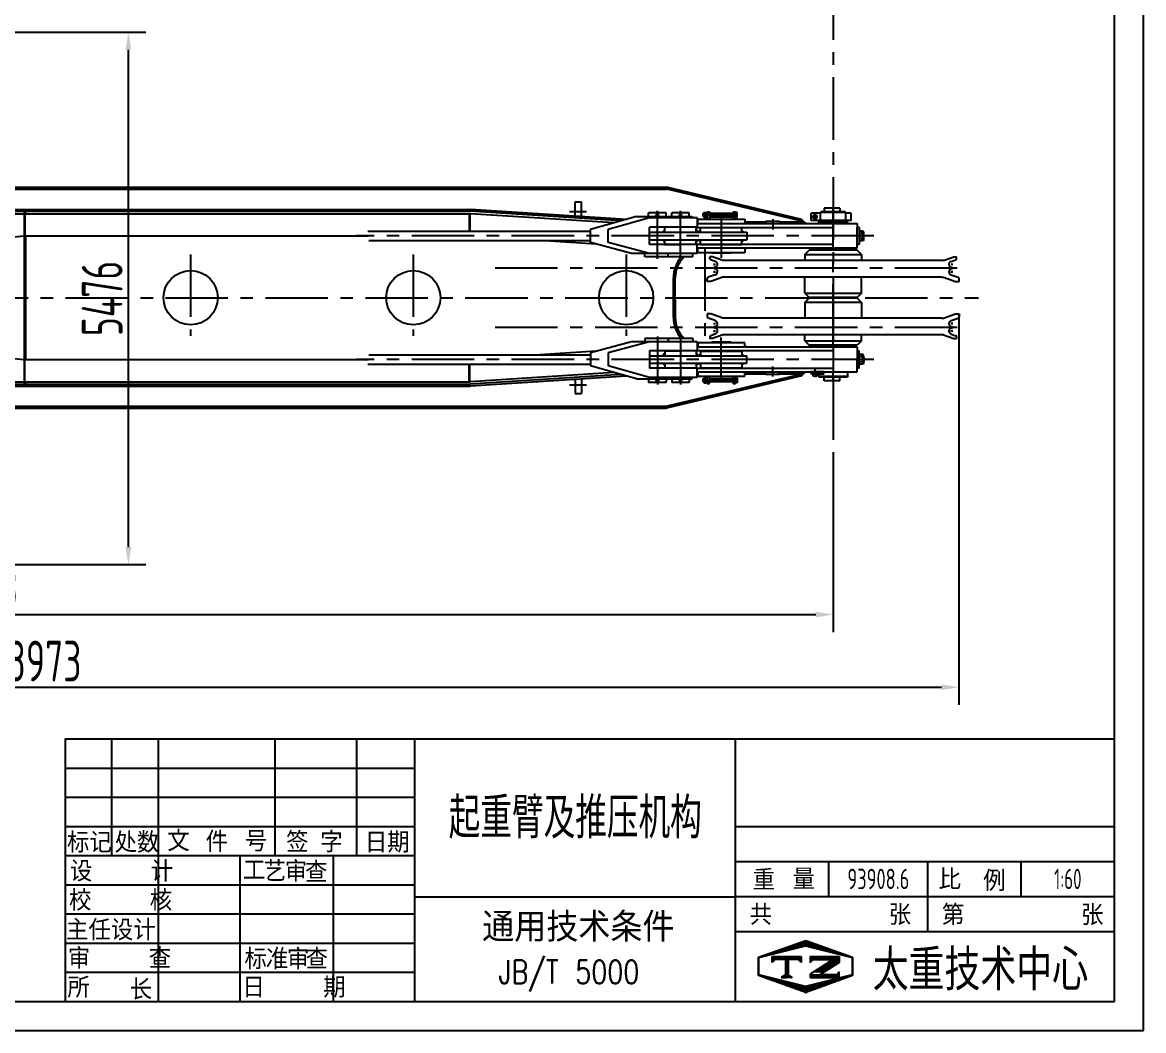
# Model space of a CAD drawing. Header units: millimetres. Extents: x 0 to 25200, y 0 to 17820.
# Drawn here: x 13659 to 25200, y 0 to 10373 of the extents above; entities that cross this region are included whole.
import ezdxf
from ezdxf.enums import TextEntityAlignment as Align

# ---------------------------------------------------------------- set-up
doc = ezdxf.new("R2010")
doc.units = ezdxf.units.MM
doc.header["$LTSCALE"] = 600
doc.linetypes.add('F', pattern=[0.75, 0.5, -0.25])
doc.linetypes.add('G', pattern=[2, 1.25, -0.25, 0.25, -0.25])
for name, color, linetype in [('01', 7, 'Continuous'), ('02', 1, 'Continuous'), ('04', 2, 'F'), ('05', 142, 'G'), ('08', 1, 'Continuous'), ('11', 3, 'Continuous'), ('THICK', 7, 'Continuous')]:
    doc.layers.add(name, color=color, linetype=linetype)
doc.styles.add('HZLIB', font='TXT', dxfattribs={"width": 0.8, "bigfont": 'hztxt.shx'})
doc.styles.get("Standard").update_dxf_attribs({"font": 'isocp', "width": 0.707, "bigfont": 'intecad.shx'})
doc.dimstyles.new('INTE', dxfattribs={"dimscale": 60, "dimtxt": 7, "dimasz": 3, "dimexe": 3, "dimexo": 0, "dimgap": 1, "dimtad": 1, "dimdec": 0, "dimdsep": 46, "dimtxsty": 'Standard', "dimcen": 0, "dimclrd": 1, "dimclre": 1, "dimclrt": 3, "dimaunit": 1, "dimadec": 0, "dimazin": 0, "dimtfac": 1, "dimtdec": 0, "dimtmove": 0, "dimatfit": 0, "dimfxl": 0, "dimarcsym": 0})

# ---------------------------------------------------------------- blocks, each defined once
blk = doc.blocks.new('*U139')
at = {"layer": '01'}
for p, q in [((-23, 8), (-23, 0)), ((0, 8), (-23, 8)), ((-23, 0), (0, 0)), ((0, 0), (-4, 8)), ((0, 8), (4, 0)), ((0, 8), (23, 8)), ((23, 0), (0, 0)), ((23, 8), (23, 0))]:
    blk.add_line(p, q, dxfattribs=at)
at = {"layer": '05'}
blk.add_line((0, 10), (0, -2), dxfattribs=at)
blk = doc.blocks.new('*U140')
at = {"layer": '01'}
for p, q in [((-26, 0), (-26, 25)), ((-26, 25), (0, 25)), ((-26, 15), (0, 15)), ((0, 25), (0, 0)), ((0, -25), (0, 0)), ((-26, 0), (-26, -25)), ((-26, -15), (0, -15)), ((-26, -25), (0, -25))]:
    blk.add_line(p, q, dxfattribs=at)
at = {"layer": '05'}
blk.add_line((-27, 0), (1, 0), dxfattribs=at)
blk = doc.blocks.new('*U162')
at = {"layer": '01'}
for p, q in [((-18, 6), (-18, 0)), ((0, 6), (-18, 6)), ((-18, 0), (0, 0)), ((0, 0), (-3, 6)), ((0, 6), (3, 0)), ((0, 6), (18, 6)), ((18, 0), (0, 0)), ((18, 6), (18, 0))]:
    blk.add_line(p, q, dxfattribs=at)
at = {"layer": '05'}
blk.add_line((0, 8), (0, -2), dxfattribs=at)
blk = doc.blocks.new('*U161', base_point=(2800, 1554))
at = {"layer": '01'}
for radius in [21.5, 15.6]:
    blk.add_circle((2800, 1554), radius, dxfattribs=at)
at = {"layer": '02'}
blk.add_arc((2800, 1554), 19.5, 260, 170, dxfattribs=at)
at = {"layer": '05'}
for p, q in [((2823, 1554), (2778, 1554)), ((2800, 1577), (2800, 1532))]:
    blk.add_line(p, q, dxfattribs=at)
blk = doc.blocks.new('*X315')
at = {"color": 0}
for p, q in [((127.06, 4.8), (132.06, 4.8)), ((127.06, 4.5), (132.06, 4.5)), ((131.84, 5.1), (132.06, 5.1))]:
    blk.add_line(p, q, dxfattribs=at)
blk = doc.blocks.new('*X314')
at = {"color": 0}
for p, q in [((127.06, 7.8), (132.06, 7.8)), ((127.06, 7.5), (132.06, 7.5)), ((127.06, 7.2), (127.32, 7.2)), ((128.77, 6), (130.57, 6)), ((129.23, 6.3), (131.04, 6.3)), ((129.7, 6.6), (131.51, 6.6)), ((130.16, 6.9), (131.98, 6.9)), ((130.62, 7.2), (132.06, 7.2)), ((127.84, 5.4), (129.64, 5.4)), ((128.3, 5.7), (130.1, 5.7))]:
    blk.add_line(p, q, dxfattribs=at)
blk = doc.blocks.new('*X311')
at = {"color": 0}
for p, q in [((124.1, 9.9), (128.52, 9.9)), ((124.97, 10.2), (127.67, 10.2)), ((125.83, 10.5), (126.82, 10.5)), ((118.22, 7.8), (118.32, 7.8)), ((118.94, 8.1), (119.52, 8.1)), ((119.8, 8.4), (120.72, 8.4)), ((120.66, 8.7), (121.92, 8.7)), ((121.52, 9), (123.12, 9)), ((122.38, 9.3), (124.32, 9.3)), ((123.24, 9.6), (125.52, 9.6)), ((127.02, 9.6), (129.37, 9.6)), ((128.22, 9.3), (130.22, 9.3)), ((129.42, 9), (131.07, 9)), ((130.62, 8.7), (131.92, 8.7)), ((131.82, 8.4), (132.77, 8.4)), ((133.02, 8.1), (133.62, 8.1)), ((134.22, 7.8), (134.32, 7.8)), ((118.22, 7.5), (118.27, 7.5)), ((118.22, 7.2), (118.27, 7.2)), ((118.22, 6.9), (118.27, 6.9)), ((118.22, 6.6), (118.27, 6.6)), ((118.22, 6.3), (118.27, 6.3)), ((118.22, 6), (118.27, 6)), ((134.27, 7.5), (134.32, 7.5)), ((134.27, 7.2), (134.32, 7.2)), ((134.27, 6.9), (134.32, 6.9)), ((134.27, 6.6), (134.32, 6.6)), ((134.27, 6.3), (134.32, 6.3)), ((134.27, 6), (134.32, 6)), ((118.22, 5.7), (118.27, 5.7)), ((118.22, 5.4), (118.27, 5.4)), ((118.22, 5.1), (118.27, 5.1)), ((118.22, 4.8), (118.27, 4.8)), ((118.79, 4.5), (119.42, 4.5)), ((119.61, 4.2), (120.62, 4.2)), ((120.43, 3.9), (121.82, 3.9)), ((130.72, 3.9), (132.14, 3.9)), ((131.92, 4.2), (132.95, 4.2)), ((133.12, 4.5), (133.76, 4.5)), ((134.27, 5.7), (134.32, 5.7)), ((134.27, 5.4), (134.32, 5.4)), ((134.27, 5.1), (134.32, 5.1)), ((134.27, 4.8), (134.32, 4.8)), ((121.26, 3.6), (123.02, 3.6)), ((122.08, 3.3), (124.22, 3.3)), ((122.91, 3), (125.42, 3)), ((123.73, 2.7), (128.89, 2.7)), ((124.55, 2.4), (128.07, 2.4)), ((125.38, 2.1), (127.26, 2.1)), ((127.12, 3), (129.7, 3)), ((128.32, 3.3), (130.51, 3.3)), ((129.52, 3.6), (131.32, 3.6)), ((126.2, 1.8), (126.45, 1.8))]:
    blk.add_line(p, q, dxfattribs=at)
blk = doc.blocks.new('*X312')
at = {"color": 0}
for p, q in [((120.53, 7.8), (125.53, 7.8)), ((120.53, 7.5), (125.53, 7.5)), ((120.53, 7.2), (120.79, 7.2)), ((125.27, 7.2), (125.53, 7.2))]:
    blk.add_line(p, q, dxfattribs=at)
blk = doc.blocks.new('*X313')
at = {"color": 0}
for p, q in [((122.34, 4.5), (123.72, 4.5)), ((122.82, 4.8), (123.24, 4.8))]:
    blk.add_line(p, q, dxfattribs=at)
blk = doc.blocks.new('*U316', base_point=(226.71, 64.63))
at = {"layer": 'THICK'}
for p, q in [((46.71, 109.63), (226.71, 109.63)), ((46.71, 109.63), (46.71, 64.63)), ((54.7, 109.6), (54.7, 109.63)), ((54.71, 89.63), (54.71, 109.63)), ((62.71, 64.63), (62.71, 109.63)), ((82.71, 89.63), (82.71, 109.63)), ((96.71, 89.63), (96.71, 109.63)), ((106.71, 64.63), (106.71, 109.63)), ((161.71, 64.63), (161.71, 109.63)), ((226.71, 64.63), (226.71, 109.63)), ((46.71, 94.63), (106.71, 94.63)), ((161.71, 94.63), (226.71, 94.63)), ((46.71, 89.63), (106.71, 89.63)), ((76.71, 64.63), (76.71, 89.63)), ((92.71, 64.63), (92.71, 89.63)), ((161.71, 88.63), (226.71, 88.63)), ((177.71, 82.63), (177.71, 88.63)), ((194.71, 76.63), (194.71, 88.63)), ((210.71, 82.63), (210.71, 88.63)), ((106.71, 82.56), (161.71, 82.56)), ((161.71, 82.63), (226.71, 82.63)), ((161.71, 76.63), (226.71, 76.63)), ((46.71, 64.63), (226.71, 64.63))]:
    blk.add_line(p, q, dxfattribs=at)
at = {"layer": 'THICK', "color": 3}
for p, q in [((46.71, 104.63), (106.71, 104.63)), ((46.71, 99.63), (106.71, 99.63)), ((46.71, 84.63), (106.71, 84.63)), ((46.71, 79.63), (106.71, 79.63)), ((165.67, 72.23), (173.77, 75.05)), ((173.77, 75.05), (181.77, 72.23)), ((46.71, 74.63), (106.71, 74.63)), ((165.72, 72.17), (173.72, 74.17)), ((173.72, 74.17), (181.72, 72.17)), ((165.67, 69.09), (165.67, 72.23)), ((165.72, 69.17), (165.72, 72.17)), ((167.98, 72.33), (172.98, 72.33)), ((167.98, 71.33), (167.98, 72.33)), ((168.48, 71.83), (167.98, 71.33)), ((172.48, 71.83), (168.48, 71.83)), ((170.26, 71.83), (170.26, 69.09)), ((170.48, 71.83), (170.48, 69.09)), ((170.73, 71.83), (170.73, 69.09)), ((172.98, 71.33), (172.48, 71.83)), ((172.98, 72.33), (172.98, 71.33)), ((174.51, 72.33), (179.51, 72.33)), ((174.51, 72.33), (174.51, 71.33)), ((178.45, 71.83), (174.51, 69.28)), ((174.51, 71.33), (175.01, 71.83)), ((175.01, 71.83), (178.45, 71.83)), ((179.51, 71.33), (176.95, 69.7)), ((179.51, 72.33), (179.51, 71.33)), ((181.72, 72.17), (181.72, 69.17)), ((181.77, 72.23), (181.77, 69.09)), ((46.71, 69.63), (106.71, 69.63)), ((170.48, 69.32), (169.51, 68.71)), ((170.48, 69.32), (171.45, 68.71)), ((174.51, 69.28), (174.51, 68.71)), ((176.95, 69.7), (176.18, 69.21)), ((179.51, 69.71), (179.01, 69.21)), ((179.51, 68.71), (179.51, 69.71)), ((173.77, 66.14), (165.67, 69.09)), ((173.72, 67.17), (165.72, 69.17)), ((169.51, 68.71), (170.48, 68.71)), ((171.45, 68.71), (170.48, 68.71)), ((181.72, 69.17), (173.72, 67.17)), ((181.77, 69.09), (173.77, 66.14)), ((174.51, 68.71), (179.51, 68.71)), ((179.01, 69.21), (176.18, 69.21))]:
    blk.add_line(p, q, dxfattribs=at)
for name in ['*X311', '*X312', '*X314', '*X315', '*X313']:
    blk.add_blockref(name, (47.45, 64.38), dxfattribs=at)
for s, height, p in [('文', 3.5, (66.15, 92.32)), ('标记', 3.5, (50.86, 92.06)), ('处数', 3.5, (59.02, 92.06)), ('件', 3.5, (72.73, 92.19)), ('号', 3.5, (79.44, 92.19)), ('日期', 3.5, (101.96, 92.04)), ('工', 3.5, (79.13, 87.12)), ('艺', 3.5, (82.67, 87.12)), ('审', 3.5, (86.29, 87.12)), ('查', 3.5, (89.77, 86.98)), ('共          张', 3.5, (177.98, 79.64)), ('第          张', 3.5, (210.97, 79.64)), ('通用技术条件', 5, (134.74, 77.62)), ('标', 3.5, (79.38, 72.08)), ('准', 3.5, (83.05, 72.08)), ('审', 3.5, (86.67, 72.08)), ('查', 3.5, (89.87, 72.08)), ('所', 3.5, (49.01, 67.16)), ('长', 3.5, (59.69, 66.83))]:
    blk.add_text(s, height=height, dxfattribs=at).set_placement(p, align=Align.MIDDLE)
for s, p in [('签 字', (84.6, 90.19)), ('设     计', (47.52, 85.19)), ('重', (164.64, 83.71)), ('量', (171.48, 83.84)), ('比', (196.54, 83.8)), ('例', (204.2, 83.57)), ('校     核', (47.35, 80.21)), ('主任设计', (46.84, 75.12)), ('审     查', (47.17, 70.26)), ('日     期', (77.11, 65.28))]:
    blk.add_text(s, height=3.5, dxfattribs=at).set_placement(p)
at = {"layer": 'THICK', "color": 3, "width": 0.8}
blk.add_text('太重技术中心', height=7, dxfattribs=at).set_placement((185.23, 66.52))
at = {"layer": 'THICK', "color": 3, "style": 'HZLIB', "width": 0.8}
blk.add_text('JB/T 5000', height=4, dxfattribs=at).set_placement((121.08, 67.68))
blk = doc.blocks.new('*U318')
at = {"layer": '01'}
for points in [[(415, 5), (415, 292)], [(25, 5), (415, 5)]]:
    blk.add_lwpolyline(points, dxfattribs=at)
at = {"layer": '02'}
for points in [[(420, 0), (420, 297)], [(0, 0), (420, 0)]]:
    blk.add_lwpolyline(points, dxfattribs=at)
blk = doc.blocks.new('*D319')
at = {"layer": '08', "color": 1, "lineweight": -2}
for p, q in [((22005, 5926), (22005, 4100)), ((4327, 4761), (4327, 4100)), ((4507, 4280), (21825, 4280))]:
    blk.add_line(p, q, dxfattribs=at)
at = {"layer": '08', "color": 1}
for points in [[(4507, 4310), (4507, 4250), (4327, 4280)], [(21825, 4310), (21825, 4250), (22005, 4280)]]:
    blk.add_solid(points, dxfattribs=at)
at = {"layer": 'DEFPOINTS', "color": 0}
for p in [(22005, 5926), (4327, 4761), (22005, 4280)]:
    blk.add_point(p, dxfattribs=at)
at = {"layer": '08', "color": 3, "insert": (13166, 4550), "char_height": 420, "attachment_point": 5}
blk.add_mtext('17678', dxfattribs=at)
blk = doc.blocks.new('*D320')
at = {"layer": '08', "color": 1, "lineweight": -2}
for p, q in [((23300, 7375), (23300, 3352)), ((4327, 4761), (4327, 3352)), ((4507, 3532), (23120, 3532))]:
    blk.add_line(p, q, dxfattribs=at)
at = {"layer": '08', "color": 1}
for points in [[(4507, 3562), (4507, 3502), (4327, 3532)], [(23120, 3562), (23120, 3502), (23300, 3532)]]:
    blk.add_solid(points, dxfattribs=at)
at = {"layer": 'DEFPOINTS', "color": 0}
for p in [(23300, 7375), (4327, 4761), (23300, 3532)]:
    blk.add_point(p, dxfattribs=at)
at = {"layer": '08', "color": 3, "insert": (13814, 3802), "char_height": 420, "attachment_point": 5}
blk.add_mtext('18973', dxfattribs=at)
blk = doc.blocks.new('*D321')
at = {"layer": '08', "color": 1, "lineweight": -2}
for p, q in [((11012, 10271), (14930, 10271)), ((14750, 4975), (14750, 10091)), ((11012, 4795), (14930, 4795))]:
    blk.add_line(p, q, dxfattribs=at)
at = {"layer": '08', "color": 1}
for points in [[(14720, 10091), (14780, 10091), (14750, 10271)], [(14720, 4975), (14780, 4975), (14750, 4795)]]:
    blk.add_solid(points, dxfattribs=at)
at = {"layer": 'DEFPOINTS', "color": 0}
for p in [(11012, 10271), (14750, 10271), (11012, 4795)]:
    blk.add_point(p, dxfattribs=at)
at = {"layer": '08', "color": 3, "insert": (14480, 7533), "char_height": 420, "attachment_point": 5, "rotation": 90}
blk.add_mtext('5476', dxfattribs=at)

msp = doc.modelspace()

# ---------------------------------------------------------------- hatches: boundary and pattern name
at = {"layer": '01', "ltscale": 0.857143}
for points in [[(14081.3, 8429.5), (14092.4, 8429.5), (14092.4, 8449.5), (14073.3, 8449.5)], [(21110.4, 8302.5), (21094.4, 8302.5), (21094.4, 8318.5)], [(21312.9, 8322.5), (21298, 8302.5), (21312.9, 8302.5)], [(21452.9, 8322.5), (21467.8, 8302.5), (21452.9, 8302.5)], [(21689.6, 8325), (21676.8, 8328.1), (21680.8, 8345)], [(21728.5, 8302.5), (21691.3, 8302.5), (21696.2, 8323.5)], [(21718, 8311), (21718, 8302.5), (21727.9, 8302.5)], [(21094.4, 8032.5), (21094.4, 8048.5), (21110.4, 8048.5)], [(21094.4, 7048.5), (21094.4, 7032.5), (21110.4, 7032.5)], [(21110.4, 6778.5), (21094.4, 6778.5), (21094.4, 6762.5)], [(21312.9, 6758.5), (21298, 6778.5), (21312.9, 6778.5)], [(21452.9, 6758.5), (21467.8, 6778.5), (21452.9, 6778.5)], [(21689.6, 6756), (21676.8, 6753), (21680.8, 6736.1)], [(21728.5, 6778.5), (21691.3, 6778.5), (21696.2, 6757.6)], [(21718, 6770.1), (21718, 6778.5), (21727.9, 6778.5)], [(14073.3, 6631.5), (14092.4, 6631.5), (14092.4, 6651.5), (14081.3, 6651.5)]]:
    msp.add_hatch(color=256, dxfattribs=at).paths.add_polyline_path(points)
h = msp.add_hatch(color=256, dxfattribs=at)
h.paths.add_polyline_path([(20379.9, 7557.4), (20359.9, 7550.1), (20359.9, 7540.5), (20379.9, 7540.5)])
h.paths.add_polyline_path([(20379.9, 7540.5), (20359.9, 7540.5), (20359.9, 7531), (20379.9, 7523.7)])

# ---------------------------------------------------------------- linework, layer by layer
at = {"ltscale": 0.857143}
for p, q in [((20707.9, 8423.5), (20707.9, 8347.5)), ((20707.9, 8423.5), (20731.9, 8423.5)), ((20731.9, 8423.5), (20731.9, 8347.5)), ((20973.9, 8423.5), (20973.9, 8347.5)), ((20973.9, 8423.5), (20997.9, 8423.5)), ((20973.9, 8347.5), (20997.9, 8347.5)), ((20997.9, 8423.5), (20997.9, 8347.5)), ((20112.5, 8213.5), (21117.6, 8213.5)), ((20271.6, 8238.5), (20246.6, 8213.5)), ((20271.6, 8213.5), (20271.6, 8265.4)), ((20595.6, 8213.5), (20595.6, 8265.4)), ((20595.6, 8238.5), (20620.6, 8213.5)), ((20621.4, 8213.5), (20640.4, 8232.5)), ((20640.4, 8261.5), (21065.4, 8261.5)), ((20640.4, 8213.5), (20640.4, 8261.5)), ((20954.4, 8261.5), (20954.4, 8264.5)), ((21065.4, 8213.5), (21065.4, 8261.5)), ((21084.4, 8213.5), (21065.4, 8232.5)), ((21117.6, 8213.5), (21117.6, 8137.5)), ((20112.5, 8137.5), (21117.6, 8137.5)), ((20271.6, 8112.5), (20246.6, 8137.5)), ((20271.6, 8087.4), (20271.6, 8137.5)), ((20271.6, 8087.5), (20433.6, 8087.5)), ((20595.6, 8087.4), (20595.6, 8137.5)), ((20595.6, 8112.5), (20620.6, 8137.5)), ((20621.4, 8137.5), (20640.4, 8118.5)), ((20640.4, 8089.5), (20640.4, 8137.5)), ((20640.4, 8089.5), (21065.4, 8089.5)), ((20954.4, 8086.5), (20954.4, 8089.5)), ((21084.4, 8137.5), (21065.4, 8118.5)), ((21065.4, 8089.5), (21065.4, 8137.5)), ((20954.4, 8001), (20954.4, 8003.5)), ((21712.9, 7984.7), (21712.9, 7921.7)), ((22296.9, 7984.7), (22296.9, 7921.7)), ((20868.4, 7921.9), (20763.7, 7960)), ((20889.4, 7921.7), (20868.4, 7921.7)), ((22004.9, 7921.7), (20889.4, 7921.7)), ((23141.4, 7921.7), (22004.9, 7921.7)), ((23141.4, 7921.9), (23246.1, 7960)), ((20709.5, 7706), (20709.5, 7738.6)), ((20868.4, 7750.4), (20746.4, 7706)), ((20889.4, 7750.7), (20868.4, 7750.7)), ((22004.9, 7750.7), (20889.4, 7750.7)), ((21712.9, 7588.7), (21712.9, 7750.7)), ((23120.4, 7750.7), (22004.9, 7750.7)), ((22296.9, 7588.7), (22296.9, 7750.7)), ((23120.4, 7750.7), (23141.4, 7750.7)), ((23141.4, 7750.4), (23263.4, 7706)), ((23300.3, 7706), (23300.3, 7738.6)), ((21712.9, 7492.3), (21712.9, 7330.3)), ((22296.9, 7492.3), (22296.9, 7330.3)), ((20709.5, 7375), (20709.5, 7342.5)), ((20868.4, 7330.6), (20746.4, 7375)), ((20889.4, 7330.3), (20868.4, 7330.3)), ((22004.9, 7330.3), (20889.4, 7330.3)), ((23120.4, 7330.3), (22004.9, 7330.3)), ((23120.4, 7330.3), (23141.4, 7330.3)), ((23141.4, 7330.6), (23263.4, 7375)), ((23300.3, 7375), (23300.3, 7342.5)), ((20868.4, 7159.1), (20763.7, 7121)), ((20889.4, 7159.3), (20868.4, 7159.3)), ((22004.9, 7159.3), (20889.4, 7159.3)), ((21712.9, 7096.3), (21712.9, 7159.3)), ((23141.4, 7159.3), (22004.9, 7159.3)), ((22296.9, 7096.3), (22296.9, 7159.3)), ((23141.4, 7159.1), (23246.1, 7121)), ((20954.4, 7080), (20954.4, 7077.5)), ((20112.5, 6943.5), (21117.6, 6943.5)), ((20271.6, 6968.5), (20246.6, 6943.5)), ((20271.6, 6993.7), (20271.6, 6943.5)), ((20271.6, 6993.5), (20433.6, 6993.5)), ((20595.6, 6993.7), (20595.6, 6943.5)), ((20595.6, 6968.5), (20620.6, 6943.5)), ((20621.4, 6943.5), (20640.4, 6962.5)), ((20640.4, 6991.5), (20640.4, 6943.5)), ((20640.4, 6991.5), (21065.4, 6991.5)), ((20954.4, 6994.5), (20954.4, 6991.5)), ((21065.4, 6991.5), (21065.4, 6943.5)), ((21084.4, 6943.5), (21065.4, 6962.5)), ((21117.6, 6867.5), (21117.6, 6943.5)), ((20112.5, 6867.5), (21117.6, 6867.5)), ((20271.6, 6842.5), (20246.6, 6867.5)), ((20271.6, 6867.5), (20271.6, 6815.7)), ((20271.6, 6817.5), (20433.6, 6817.5)), ((20595.6, 6867.5), (20595.6, 6815.7)), ((20595.6, 6842.5), (20620.6, 6867.5)), ((20621.4, 6867.5), (20640.4, 6848.5)), ((20640.4, 6867.5), (20640.4, 6819.5)), ((20640.4, 6819.5), (21065.4, 6819.5)), ((20954.4, 6819.5), (20954.4, 6816.5)), ((21065.4, 6867.5), (21065.4, 6819.5)), ((21084.4, 6867.5), (21065.4, 6848.5)), ((20707.9, 6657.5), (20707.9, 6733.5)), ((20731.9, 6657.5), (20731.9, 6733.5)), ((20973.9, 6657.5), (20973.9, 6733.5)), ((20973.9, 6733.5), (20997.9, 6733.5)), ((20997.9, 6657.5), (20997.9, 6733.5)), ((20707.9, 6657.5), (20731.9, 6657.5)), ((20973.9, 6657.5), (20997.9, 6657.5))]:
    msp.add_line(p, q, dxfattribs=at)
for centre, start, end in [((20782.5, 7883.8), 285, 75.11131), ((23227.4, 7883.8), 104.88869, 255), ((20782.5, 7807.6), 283.17002, 75), ((23227.4, 7807.6), 105, 256.82998), ((20782.5, 7273.4), 285, 76.82998), ((23227.4, 7273.4), 103.17002, 255), ((20782.5, 7197.2), 284.88869, 75), ((23227.4, 7197.2), 105, 255.11131)]:
    msp.add_arc(centre, 31.8, start, end, dxfattribs=at)
at = {"layer": '01', "color": 7, "linetype": 'Continuous', "ltscale": 0.857143}
for p, q in [((8783.5, 8677), (20290.7, 8677)), ((11616.4, 8657), (20294.8, 8657)), ((21696.2, 8323.5), (20294.8, 8657)), ((9522.2, 8429.5), (18269.9, 8429.5)), ((19818.5, 8330.5), (18269.9, 8429.5)), ((19876.1, 8346.8), (18270.5, 8449.5)), ((19349.6, 8380.5), (19349.6, 8525.5)), ((19349.6, 8525.5), (19413.6, 8525.5)), ((19349.6, 8380.5), (19349.6, 8525.5)), ((19349.6, 8525.5), (19413.6, 8525.5)), ((19413.6, 8376.4), (19413.6, 8525.5)), ((19413.6, 8376.4), (19413.6, 8525.5)), ((22074.9, 8463.1), (21912.7, 8463.1)), ((21912.7, 8463.1), (21912.7, 8423.1)), ((22074.9, 8463.1), (22074.9, 8423.1)), ((11740.6, 8404.5), (18269.9, 8404.5)), ((18258, 8404.5), (18258, 8223.4)), ((18263.9, 8404.5), (18263.9, 8223.4)), ((19745.7, 8309.8), (18268.3, 8404.6)), ((19979.9, 8376.3), (19506.2, 8241.8)), ((20112.5, 8361.9), (19689.6, 8241.8)), ((20284.6, 8414.6), (20105.6, 8414.6)), ((20105.6, 8376.3), (20105.6, 8414.6)), ((20606.1, 8361.9), (20112.5, 8361.9)), ((20284.6, 8376.3), (20284.6, 8414.6)), ((20344.1, 8376.3), (20344.1, 8414.6)), ((20523.1, 8414.6), (20344.1, 8414.6)), ((20523.1, 8376.3), (20523.1, 8414.6)), ((20606.1, 8361.9), (20606.1, 8264.5)), ((20611.4, 8347.5), (21094.4, 8347.5)), ((20731.9, 8372.5), (20973.9, 8372.5)), ((21094.4, 8322.5), (21312.9, 8322.5)), ((21452.9, 8322.5), (21697.7, 8322.5)), ((21676.8, 8328.1), (21681.1, 8346.1)), ((21691.3, 8302.5), (21696.2, 8323.5)), ((17214.7, 8223.4), (19506.2, 8223.4)), ((19506.2, 8108.1), (19506.2, 8241.8)), ((19689.6, 8108.1), (19689.6, 8241.8)), ((20606.1, 8265.4), (20112.5, 8265.4)), ((20112.5, 8087.4), (20112.5, 8265.4)), ((20606.1, 8302.5), (22004.9, 8302.5)), ((20606.1, 8264.5), (22004.9, 8264.5)), ((20751.4, 8261.5), (20751.4, 8264.5)), ((22004.9, 8302.5), (22252.9, 8302.5)), ((22271.9, 8264.5), (22252.9, 8264.5)), ((22271.9, 8264.5), (22271.9, 8175.5)), ((22321.6, 8202.5), (22318.6, 8205.5)), ((22321.6, 8148.5), (22321.6, 8202.5)), ((13670.4, 8175.5), (17220.5, 8175.5)), ((17224.2, 8129.4), (19506.2, 8129.4)), ((19929.1, 7995.8), (19506.2, 8108.1)), ((20112.5, 7995.8), (19689.6, 8108.1)), ((20606.1, 8087.4), (20112.5, 8087.4)), ((20606.1, 7995.8), (20606.1, 8087.4)), ((20751.4, 8086.5), (20751.4, 8089.5)), ((22271.9, 8086.5), (22252.9, 8086.5)), ((22271.9, 8175.5), (22271.9, 8086.5)), ((22321.6, 8148.5), (22318.6, 8145.5)), ((20606.1, 7995.8), (19929.1, 7995.8)), ((20067.2, 7959.9), (20067.2, 7995.8)), ((20305.7, 7959.9), (20305.7, 7995.8)), ((20561.5, 7959.9), (20561.5, 7995.8)), ((20751.4, 8001), (20751.4, 8003.5)), ((20561.5, 7959.9), (20067.2, 7959.9)), ((20734.9, 7943.8), (20734.9, 7960)), ((20763.7, 7960), (20734.9, 7960)), ((20790.6, 7914.6), (20743.3, 7931.8)), ((23219.2, 7914.6), (23266.6, 7931.8)), ((23246.1, 7960), (23274.9, 7960)), ((23274.9, 7943.8), (23274.9, 7960)), ((20379.9, 7557.4), (20379.9, 7743.5)), ((20746.4, 7706), (20709.5, 7706)), ((23263.4, 7706), (23300.3, 7706)), ((20379.9, 7523.7), (20379.9, 7337.5)), ((20746.4, 7375), (20709.5, 7375)), ((23263.4, 7375), (23300.3, 7375)), ((20790.6, 7166.5), (20743.3, 7149.3)), ((23219.2, 7166.5), (23266.6, 7149.3)), ((19929.1, 7085.3), (19506.2, 6973)), ((20112.5, 7085.3), (19689.6, 6973)), ((20606.1, 7085.3), (19929.1, 7085.3)), ((20561.5, 7121.2), (20067.2, 7121.2)), ((20067.2, 7121.2), (20067.2, 7085.3)), ((20305.7, 7121.2), (20305.7, 7085.3)), ((20561.5, 7121.2), (20561.5, 7085.3)), ((20606.1, 7085.3), (20606.1, 6993.7)), ((20734.9, 7137.3), (20734.9, 7121)), ((20763.7, 7121), (20734.9, 7121)), ((20751.4, 7080), (20751.4, 7077.5)), ((23246.1, 7121), (23274.9, 7121)), ((23274.9, 7137.3), (23274.9, 7121)), ((17224.2, 6951.7), (19506.2, 6951.7)), ((19506.2, 6973), (19506.2, 6839.3)), ((19689.6, 6973), (19689.6, 6839.3)), ((20606.1, 6993.7), (20112.5, 6993.7)), ((20112.5, 6993.7), (20112.5, 6815.7)), ((20751.4, 6994.5), (20751.4, 6991.5)), ((22252.9, 6994.5), (22271.9, 6994.5)), ((22271.9, 6905.5), (22271.9, 6994.5)), ((22321.6, 6932.5), (22318.6, 6935.5)), ((22321.6, 6932.5), (22321.6, 6878.5)), ((13670.4, 6905.5), (17220.5, 6905.5)), ((17214.7, 6857.7), (19506.2, 6857.7)), ((18258, 6676.5), (18258, 6857.7)), ((18263.9, 6676.5), (18263.9, 6857.7)), ((18263.9, 6676.5), (18263.9, 6857.7)), ((19979.9, 6704.8), (19506.2, 6839.3)), ((20112.5, 6719.2), (19689.6, 6839.3)), ((20606.1, 6815.7), (20112.5, 6815.7)), ((20606.1, 6816.5), (22004.9, 6816.5)), ((20606.1, 6719.2), (20606.1, 6816.5)), ((20751.4, 6819.5), (20751.4, 6816.5)), ((22271.9, 6816.5), (22252.9, 6816.5)), ((22271.9, 6816.5), (22271.9, 6905.5)), ((22321.6, 6878.5), (22318.6, 6875.5)), ((19745.7, 6771.3), (18269.1, 6676.5)), ((19818.5, 6750.6), (18269.9, 6651.5)), ((19876.1, 6734.3), (18270.5, 6631.5)), ((19349.6, 6700.6), (19349.6, 6555.6)), ((19413.6, 6704.7), (19413.6, 6555.6)), ((20105.6, 6704.8), (20105.6, 6666.5)), ((20606.1, 6719.2), (20112.5, 6719.2)), ((20284.6, 6704.8), (20284.6, 6666.5)), ((21696.2, 6757.6), (20294.8, 6424)), ((20344.1, 6704.8), (20344.1, 6666.5)), ((20523.1, 6704.8), (20523.1, 6666.5)), ((20606.1, 6778.5), (22252.9, 6778.5)), ((20611.4, 6733.5), (21094.4, 6733.5)), ((20731.9, 6708.5), (20973.9, 6708.5)), ((21094.4, 6758.5), (21312.9, 6758.5)), ((21452.9, 6758.5), (21697.7, 6758.5)), ((21676.8, 6753), (21681.1, 6735)), ((21691.3, 6778.5), (21696.2, 6757.6)), ((21783.3, 6753.5), (21783.3, 6778.5)), ((21855.9, 6730.1), (21855.9, 6753.5)), ((21909.6, 6752.5), (21909.6, 6778.7)), ((21912.7, 6684.1), (21912.7, 6724.1)), ((22074.9, 6684.1), (22074.9, 6724.1)), ((9522.2, 6651.5), (18269.9, 6651.5)), ((11740.6, 6676.5), (18269.1, 6676.5)), ((20284.6, 6666.5), (20105.6, 6666.5)), ((20523.1, 6666.5), (20344.1, 6666.5)), ((22074.9, 6684.1), (21912.7, 6684.1)), ((19349.6, 6555.6), (19413.6, 6555.6)), ((11336.9, 6404), (20290.7, 6404)), ((11616.4, 6424), (20294.8, 6424))]:
    msp.add_line(p, q, dxfattribs=at)
at = {"layer": '01', "ltscale": 0.857143}
for p, q in [((21681.1, 8346.1), (20290.7, 8677)), ((9456.9, 8449.5), (18270.5, 8449.5)), ((13680.4, 8404.5), (13680.4, 8429.5)), ((13689.9, 8404.5), (13689.9, 8429.5)), ((14081.3, 8429.5), (14073.3, 8449.5)), ((14092.4, 8449.5), (14092.4, 8429.5)), ((13680.4, 6651.5), (13680.4, 8404.5)), ((13683.6, 8404.5), (13683.6, 8175.5)), ((19979.9, 8376.3), (20554.8, 8376.3)), ((20305.7, 8361.9), (20305.7, 8376.3)), ((20554.8, 8376.3), (20554.8, 8361.9)), ((20611.4, 8302.5), (20611.4, 8347.5)), ((20674.8, 8406.5), (20667.9, 8406.5)), ((20667.9, 8376.5), (20667.9, 8406.5)), ((20674.8, 8376.5), (20667.9, 8376.5)), ((21016.6, 8406.5), (20731.9, 8406.5)), ((21016.6, 8376.5), (20731.9, 8376.5)), ((20731.9, 8372.5), (20731.9, 8347.5)), ((20752.9, 8376.5), (20752.9, 8406.5)), ((20973.9, 8372.5), (20973.9, 8347.5)), ((21016.6, 8417), (20997.9, 8417)), ((20997.9, 8417), (20997.9, 8366.1)), ((21016.6, 8366.1), (20997.9, 8366.1)), ((21016.6, 8366.1), (21016.6, 8417)), ((21094.4, 8347.5), (21094.4, 8302.5)), ((21110.4, 8302.5), (21094.4, 8318.5)), ((21312.9, 8322.5), (21298, 8302.5)), ((21312.9, 8327.5), (21452.9, 8327.5)), ((21312.9, 8327.5), (21312.9, 8302.5)), ((21452.9, 8327.5), (21452.9, 8302.5)), ((21452.9, 8322.5), (21467.8, 8302.5)), ((21680.8, 8345), (21689.6, 8325)), ((21696.2, 8323.5), (21728.5, 8302.5)), ((21718, 8311), (21727.9, 8302.5)), ((21718, 8309.4), (21718, 8302.5)), ((21778.9, 8334.4), (21778.9, 8410.4)), ((21874.9, 8410.4), (21778.9, 8410.4)), ((22188.9, 8334.4), (21778.9, 8334.4)), ((21871.4, 8334.4), (21855.9, 8334.4)), ((21855.9, 8302.5), (21855.9, 8334.4)), ((21871.4, 8302.5), (21871.4, 8334.4)), ((21871.4, 8318.2), (21877.9, 8324.7)), ((22138.4, 8318.2), (21871.4, 8318.2)), ((21880.9, 8423.1), (21874.9, 8417.1)), ((21874.9, 8334.4), (21874.9, 8417.1)), ((22134.9, 8417.1), (21874.9, 8417.1)), ((21877.9, 8334.4), (21877.9, 8324.7)), ((22131.9, 8324.7), (21877.9, 8324.7)), ((22128.9, 8423.1), (21880.9, 8423.1)), ((22134.9, 8417.1), (22128.9, 8423.1)), ((22131.9, 8334.4), (22131.9, 8324.7)), ((22138.4, 8318.2), (22131.9, 8324.7)), ((22134.9, 8334.4), (22134.9, 8417.1)), ((22188.9, 8410.4), (22134.9, 8410.4)), ((22153.9, 8334.4), (22138.4, 8334.4)), ((22138.4, 8302.5), (22138.4, 8334.4)), ((22153.9, 8302.5), (22153.9, 8334.4)), ((22188.9, 8334.4), (22188.9, 8410.4)), ((22004.9, 8048.5), (22004.9, 8302.5)), ((22252.9, 8302.5), (22252.9, 8264.5)), ((22252.9, 8302.5), (22252.9, 8264.5)), ((22252.9, 8048.5), (22252.9, 8264.5)), ((22313.1, 8225.2), (22271.9, 8225.2)), ((22314.5, 8200.4), (22271.9, 8200.4)), ((22301.9, 8209.4), (22301.9, 8215.8)), ((22316.9, 8215.8), (22301.9, 8215.8)), ((22316.9, 8209.4), (22301.9, 8209.4)), ((22316.9, 8218.5), (22313.1, 8225.2)), ((22316.9, 8218.5), (22316.9, 8132.5)), ((22318.6, 8205.5), (22316.9, 8205.5)), ((22318.6, 8205.5), (22318.6, 8145.5)), ((12556.4, 8058.5), (13670.4, 8175.5)), ((13692.9, 6905.5), (13692.9, 8175.5)), ((19566.1, 8092.2), (18985.5, 8129.4)), ((22004.9, 8086.5), (20396.9, 8086.5)), ((22314.5, 8150.7), (22271.9, 8150.7)), ((22313.1, 8125.9), (22271.9, 8125.9)), ((22298.9, 8169.5), (22298.9, 8181.5)), ((22316.9, 8181.5), (22298.9, 8181.5)), ((22316.9, 8169.5), (22298.9, 8169.5)), ((22316.9, 8141.7), (22301.9, 8141.7)), ((22301.9, 8141.7), (22301.9, 8135.3)), ((22316.9, 8135.3), (22301.9, 8135.3)), ((22316.9, 8132.5), (22313.1, 8125.9)), ((22318.6, 8145.5), (22316.9, 8145.5)), ((22004.9, 8048.5), (20606.1, 8048.5)), ((20611.4, 8003.5), (20611.4, 8048.5)), ((21094.4, 8003.5), (20611.4, 8003.5)), ((20954.4, 8001), (20751.4, 8001)), ((20751.4, 8001), (20754.4, 7998)), ((20951.4, 7998), (20754.4, 7998)), ((20954.4, 8001), (20951.4, 7998)), ((21094.4, 8048.5), (21094.4, 8003.5)), ((21110.4, 8048.5), (21094.4, 8032.5)), ((21712.9, 7984.7), (21757.9, 8029.7)), ((22004.9, 8029.7), (21757.9, 8029.7)), ((21855.9, 8032.9), (21855.9, 8048.5)), ((21871.4, 8032.9), (21871.4, 8048.5)), ((22252.9, 8048.5), (22004.9, 8048.5)), ((22251.9, 8029.7), (22004.9, 8029.7)), ((22138.4, 8032.9), (22138.4, 8048.5)), ((22153.9, 8032.9), (22153.9, 8048.5)), ((22296.9, 7984.7), (22251.9, 8029.7)), ((20790.7, 7853.1), (20780.4, 7850.4)), ((23219.1, 7853.1), (23229.4, 7850.4)), ((20359.9, 7337.5), (20359.9, 7743.5)), ((20789.7, 7776.7), (20717.9, 7750.5)), ((20790.7, 7838.4), (20780.4, 7841.1)), ((23219.1, 7838.4), (23229.4, 7841.1)), ((23220.1, 7776.7), (23292, 7750.5)), ((20379.9, 7557.4), (20359.9, 7550.1)), ((20379.9, 7523.7), (20359.9, 7531)), ((21712.9, 7588.7), (21757.9, 7543.7)), ((21712.9, 7492.3), (21757.9, 7537.3)), ((22004.9, 7543.7), (21757.9, 7543.7)), ((22004.9, 7537.3), (21757.9, 7537.3)), ((22251.9, 7543.7), (22004.9, 7543.7)), ((22251.9, 7537.3), (22004.9, 7537.3)), ((22296.9, 7588.7), (22251.9, 7543.7)), ((22296.9, 7492.3), (22251.9, 7537.3)), ((20789.7, 7304.4), (20717.9, 7330.6)), ((23220.1, 7304.4), (23292, 7330.6)), ((20790.7, 7242.7), (20780.4, 7240)), ((20790.7, 7228), (20780.4, 7230.7)), ((23219.1, 7242.7), (23229.4, 7240)), ((23219.1, 7228), (23229.4, 7230.7)), ((21094.4, 7077.5), (20611.4, 7077.5)), ((20611.4, 7077.5), (20611.4, 7032.5)), ((20751.4, 7080), (20754.4, 7083)), ((20954.4, 7080), (20751.4, 7080)), ((20951.4, 7083), (20754.4, 7083)), ((20954.4, 7080), (20951.4, 7083)), ((21094.4, 7032.5), (21094.4, 7077.5)), ((21110.4, 7032.5), (21094.4, 7048.5)), ((21712.9, 7096.3), (21757.9, 7051.3)), ((22004.9, 7051.3), (21757.9, 7051.3)), ((22251.9, 7051.3), (22004.9, 7051.3)), ((22296.9, 7096.3), (22251.9, 7051.3)), ((12556.4, 7022.5), (13670.4, 6905.5)), ((19566.1, 6988.9), (18985.5, 6951.7)), ((22004.9, 7032.5), (20606.1, 7032.5)), ((22004.9, 6994.5), (20606.1, 6994.5)), ((22252.9, 7032.5), (22004.9, 7032.5)), ((22004.9, 7032.5), (22004.9, 6778.5)), ((22252.9, 7032.5), (22252.9, 6905.5)), ((22313.1, 6955.2), (22271.9, 6955.2)), ((22314.5, 6930.4), (22271.9, 6930.4)), ((22301.9, 6939.4), (22301.9, 6945.8)), ((22316.9, 6945.8), (22301.9, 6945.8)), ((22316.9, 6939.4), (22301.9, 6939.4)), ((22316.9, 6948.5), (22313.1, 6955.2)), ((22316.9, 6862.5), (22316.9, 6948.5)), ((22318.6, 6935.5), (22316.9, 6935.5)), ((22318.6, 6875.5), (22318.6, 6935.5)), ((13683.6, 6676.5), (13683.6, 6905.5)), ((22252.9, 6778.5), (22252.9, 6905.5)), ((22314.5, 6880.7), (22271.9, 6880.7)), ((22313.1, 6855.9), (22271.9, 6855.9)), ((22316.9, 6911.5), (22298.9, 6911.5)), ((22298.9, 6899.5), (22298.9, 6911.5)), ((22316.9, 6899.5), (22298.9, 6899.5)), ((22316.9, 6871.7), (22301.9, 6871.7)), ((22301.9, 6871.7), (22301.9, 6865.3)), ((22316.9, 6865.3), (22301.9, 6865.3)), ((22316.9, 6862.5), (22313.1, 6855.9)), ((22318.6, 6875.5), (22316.9, 6875.5)), ((19979.9, 6704.8), (20554.8, 6704.8)), ((21681.1, 6735), (20290.7, 6404)), ((20305.7, 6719.2), (20305.7, 6704.8)), ((20554.8, 6704.8), (20554.8, 6719.2)), ((20611.4, 6778.5), (20611.4, 6733.5)), ((20667.9, 6674.5), (20667.9, 6704.5)), ((20674.8, 6704.5), (20667.9, 6704.5)), ((20731.9, 6708.5), (20731.9, 6733.5)), ((21016.6, 6704.5), (20731.9, 6704.5)), ((20752.9, 6674.5), (20752.9, 6704.5)), ((20973.9, 6708.5), (20973.9, 6733.5)), ((20997.9, 6664.1), (20997.9, 6715)), ((21016.6, 6715), (20997.9, 6715)), ((21016.6, 6715), (21016.6, 6664.1)), ((21110.4, 6778.5), (21094.4, 6762.5)), ((21094.4, 6733.5), (21094.4, 6778.5)), ((21312.9, 6758.5), (21298, 6778.5)), ((21312.9, 6753.5), (21312.9, 6778.5)), ((21312.9, 6753.5), (21452.9, 6753.5)), ((21452.9, 6753.5), (21452.9, 6778.5)), ((21452.9, 6758.5), (21467.8, 6778.5)), ((21680.8, 6736.1), (21689.6, 6756)), ((21696.2, 6757.6), (21728.5, 6778.5)), ((21718, 6770.1), (21727.9, 6778.5)), ((21909.6, 6778.5), (21783.3, 6778.5)), ((21909.6, 6753.5), (21783.3, 6753.5)), ((21798.3, 6747.5), (21818.1, 6747.5)), ((21798.3, 6732.5), (21798.3, 6747.5)), ((21818.1, 6732.5), (21798.3, 6732.5)), ((21806.1, 6747.5), (21806.1, 6732.5)), ((21837.9, 6747.5), (21818.1, 6747.5)), ((21818.1, 6732.5), (21837.9, 6732.5)), ((21830.1, 6747.5), (21830.1, 6732.5)), ((21837.9, 6732.5), (21837.9, 6747.5)), ((21909.6, 6778.7), (21855.9, 6778.7)), ((21909.6, 6752.5), (21855.9, 6752.5)), ((22153.9, 6730.1), (21855.9, 6730.1)), ((21861.9, 6724.1), (21855.9, 6730.1)), ((22147.9, 6724.1), (21861.9, 6724.1)), ((22153.9, 6730.1), (22147.9, 6724.1)), ((22153.9, 6778.5), (22153.9, 6730.1)), ((9456.9, 6631.5), (18270.5, 6631.5)), ((13689.9, 6676.5), (13689.9, 6651.5)), ((14081.3, 6651.5), (14073.3, 6631.5)), ((14092.4, 6631.5), (14092.4, 6651.5)), ((20674.8, 6674.5), (20667.9, 6674.5)), ((21016.6, 6674.5), (20731.9, 6674.5)), ((21016.6, 6664.1), (20997.9, 6664.1))]:
    msp.add_line(p, q, dxfattribs=at)
at = {"layer": '01'}
for p, q in [((21712.9, 7984.7), (22296.9, 7984.7)), ((21712.9, 7588.7), (22296.9, 7588.7)), ((22296.9, 7492.3), (21712.9, 7492.3)), ((21712.9, 7096.3), (22296.9, 7096.3))]:
    msp.add_line(p, q, dxfattribs=at)
at = {"layer": '01', "color": 7, "linetype": 'Continuous', "ltscale": 0.857143}
for centre, radius in [((20195.1, 8387.2), 11.3), ((20433.6, 8387.2), 11.3), ((22308.6, 8175.5), 5.25), ((15390.9, 7540.5), 279.5), ((17682.9, 7540.5), 279.5), ((19873.9, 7540.5), 279.5), ((22308.6, 6905.5), 5.25), ((20195.1, 6693.9), 11.3), ((20433.6, 6693.9), 11.3)]:
    msp.add_circle(centre, radius, dxfattribs=at)
at = {"layer": '01', "ltscale": 0.857143}
msp.add_circle((21816.9, 8372.4), 21, dxfattribs=at)
for centre, radius, start, end in [((22258.5, 8197.4), 61.2, 17.43514, 26.95671), ((22298, 8209.6), 18.9, 330.71921, 359.35199), ((22131.2, 8167.3), 186.3, 4.40002, 10.2413), ((22258.5, 8153.7), 61.2, 333.04329, 342.56486), ((22131.2, 8183.8), 186.3, 349.7587, 355.59998), ((22298, 8141.5), 18.9, 0.64801, 29.28079), ((20683.9, 7743.5), 324, 138.10703, 180), ((20684.9, 7743.5), 305, 134.81891, 180), ((20781.7, 7845.7), 4.8, 105, 255), ((23228.1, 7845.7), 4.8, 285, 75), ((20722.2, 7738.6), 12.7, 110, 180), ((23287.6, 7738.6), 12.7, 0, 70), ((20683.9, 7337.5), 324, 180, 221.89297), ((20684.9, 7337.5), 305, 180, 225.18109), ((20722.2, 7342.5), 12.7, 180, 250), ((23287.6, 7342.5), 12.7, 290, 0), ((20781.7, 7235.3), 4.8, 105, 255), ((23228.1, 7235.3), 4.8, 285, 75), ((22258.5, 6927.4), 61.2, 17.43514, 26.95671), ((22298, 6939.6), 18.9, 330.71921, 359.35199), ((22131.2, 6897.3), 186.3, 4.40002, 10.2413), ((22258.5, 6883.7), 61.2, 333.04329, 342.56486), ((22131.2, 6913.8), 186.3, 349.7587, 355.59998), ((22298, 6871.5), 18.9, 0.64801, 29.28079)]:
    msp.add_arc(centre, radius, start, end, dxfattribs=at)
at = {"layer": '01', "color": 7, "linetype": 'Continuous', "ltscale": 0.857143}
for centre, start, end in [((20747.6, 7943.8), 180, 250), ((23262.2, 7943.8), 290, 0), ((20747.6, 7137.3), 110, 180), ((23262.2, 7137.3), 0, 70)]:
    msp.add_arc(centre, 12.7, start, end, dxfattribs=at)
at = {"layer": '05', "ltscale": 0.857143}
for p, q in [((22004.9, 13922.4), (22004.9, 5926.2)), ((19292.4, 8425.8), (19464.7, 8425.8)), ((21020, 8391.5), (20664.4, 8391.5)), ((20852.9, 8386.3), (20852.9, 7950.1)), ((21382.9, 8350.1), (21382.9, 8241.7)), ((22308.6, 8161), (22308.6, 8192.8)), ((20683.9, 8048.5), (20683.9, 7032.5)), ((20772.9, 7883.8), (20792, 7883.8)), ((20781.7, 7854.3), (20781.7, 7837.2)), ((20782.5, 7893.4), (20782.5, 7874.3)), ((23236.9, 7883.8), (23217.8, 7883.8)), ((23227.4, 7893.4), (23227.4, 7874.3)), ((23228.1, 7854.3), (23228.1, 7837.2)), ((23282.8, 7845.7), (18400.7, 7845.7)), ((20772.9, 7807.6), (20792, 7807.6)), ((20782.5, 7798.1), (20782.5, 7817.2)), ((23236.9, 7807.6), (23217.8, 7807.6)), ((23227.4, 7798.1), (23227.4, 7817.2)), ((3818.3, 7540.5), (23500.3, 7540.5)), ((20772.9, 7273.4), (20792, 7273.4)), ((20782.5, 7283), (20782.5, 7263.9)), ((23236.9, 7273.4), (23217.8, 7273.4)), ((23227.4, 7283), (23227.4, 7263.9)), ((23282.8, 7235.3), (18446.2, 7235.3)), ((20772.9, 7197.2), (20792, 7197.2)), ((20781.7, 7226.8), (20781.7, 7243.9)), ((20782.5, 7187.7), (20782.5, 7206.8)), ((23236.9, 7197.2), (23217.8, 7197.2)), ((23227.4, 7187.7), (23227.4, 7206.8)), ((23228.1, 7226.8), (23228.1, 7243.9)), ((20852.9, 6694.8), (20852.9, 7131)), ((21382.9, 6729.9), (21382.9, 6833)), ((21818.1, 6729.5), (21818.1, 6821.1)), ((22308.6, 6920.1), (22308.6, 6888.3)), ((19292.4, 6644.6), (19464.7, 6644.6)), ((21020, 6689.5), (20664.4, 6689.5))]:
    msp.add_line(p, q, dxfattribs=at)
at = {"layer": '05', "color": 142, "linetype": 'G', "ltscale": 0.857143}
for p, q in [((20195.1, 7941), (20195.1, 8433.3)), ((20433.6, 7941), (20433.6, 8433.3)), ((22423.6, 8175.5), (17098, 8175.5)), ((15390.9, 7986.3), (15390.9, 7148.2)), ((17682.9, 7986.3), (17682.9, 7148.2)), ((19873.9, 7986.3), (19873.9, 7148.2)), ((20195.1, 7140.1), (20195.1, 6647.8)), ((20433.6, 7140.1), (20433.6, 6647.8)), ((22423.6, 6905.5), (17098, 6905.5))]:
    msp.add_line(p, q, dxfattribs=at)
at = {"layer": '05', "color": 4, "linetype": 'G', "ltscale": 0.857143}
for p, q in [((22004.9, 7032.5), (22004.9, 8453.5)), ((21790.8, 8372.4), (21842.7, 8372.4)), ((21816.9, 8346.8), (21816.9, 8398.1)), ((22004.9, 6685.3), (22004.9, 6778.5))]:
    msp.add_line(p, q, dxfattribs=at)

# ---------------------------------------------------------------- block references
at = {"ltscale": 0.857143}
for name, rotation in [('*U140', 359.9999999999989), ('*U139', 269.9999999999988)]:
    msp.add_blockref(name, (20700.4, 8391.5), dxfattribs=dict(at, rotation=rotation))
at = {"ltscale": 0.857143, "xscale": -1}
for name, rotation in [('*U140', 180), ('*U139', 270)]:
    msp.add_blockref(name, (20700.4, 6689.5), dxfattribs=dict(at, rotation=rotation))
at = {"xscale": 60, "yscale": 60, "zscale": 60}
msp.add_blockref('*U316', (24900, 300), dxfattribs=at)
at = {"layer": '01', "ltscale": 0.857143, "xscale": -1}
for name, p, rotation in [('*U161', (21816.9, 8372.4), 270), ('*U162', (21818.1, 6753.5), 180)]:
    msp.add_blockref(name, p, dxfattribs=dict(at, rotation=rotation))
at = {"layer": '04', "xscale": 60, "yscale": 60, "zscale": 60}
msp.add_blockref('*U318', (0, 0), dxfattribs=at)

# ---------------------------------------------------------------- texts
at = {"layer": '11'}
for s, height, width, p, p2 in [('起重臂及推压机构', 420, 0.701084, (18046.8, 1977.9), (20653.2, 1977.9)), ('93908.6', 210, 0.689019, (22151.2, 1455), (22788.8, 1455)), ('1:60', 210, 0.655288, (24278.9, 1455), (24561.1, 1455))]:
    msp.add_text(s, height=height, dxfattribs=dict(at, width=width)).set_placement(p, p2, align=Align.FIT)

# ---------------------------------------------------------------- dimensions: what is measured, and where the dimension line sits
at = {"layer": '08'}
dim = msp.add_linear_dim(base=(14749.8, 10271), p1=(11011.9, 4795), p2=(11011.9, 10271), angle=90, dimstyle='INTE', dxfattribs=at)
dim.commit()
dim.dimension.update_dxf_attribs({"geometry": '*D321', "text_midpoint": (14479.8, 7533)})
for base, p2, picture, middle in [((23300.3, 3532.3), (23300.3, 7375), '*D320', (13813.6, 3802.3)), ((22004.9, 4280.2), (22004.9, 5926.2), '*D319', (13165.9, 4550.2))]:
    dim = msp.add_linear_dim(base=base, p1=(4326.9, 4761.4), p2=p2, dimstyle='INTE', dxfattribs=at)
    dim.commit()
    dim.dimension.update_dxf_attribs({"geometry": picture, "text_midpoint": middle})

doc.saveas('drawing.dxf')
